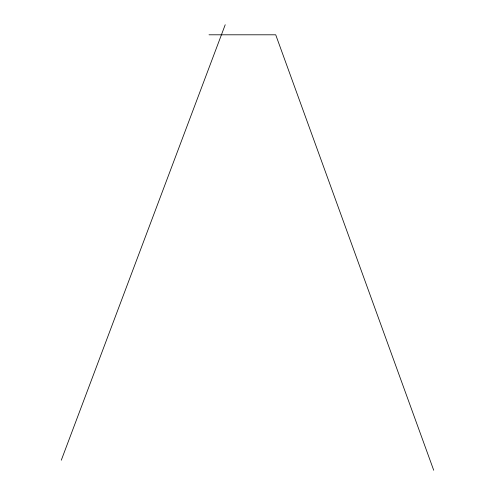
<?xml version="1.0" encoding="UTF-8"?>
<svg xmlns="http://www.w3.org/2000/svg" width="495" height="495" viewBox="0 0 495 495"><rect width="100%" height="100%" fill="white"/><g stroke="black" fill="none" stroke-linecap="round" stroke-linejoin="round"><path stroke-width="0.74" d="M61.293 460.202L225.213 24.75M209.02 34.799L275.715 34.799L433.707 470.25"/></g></svg>
